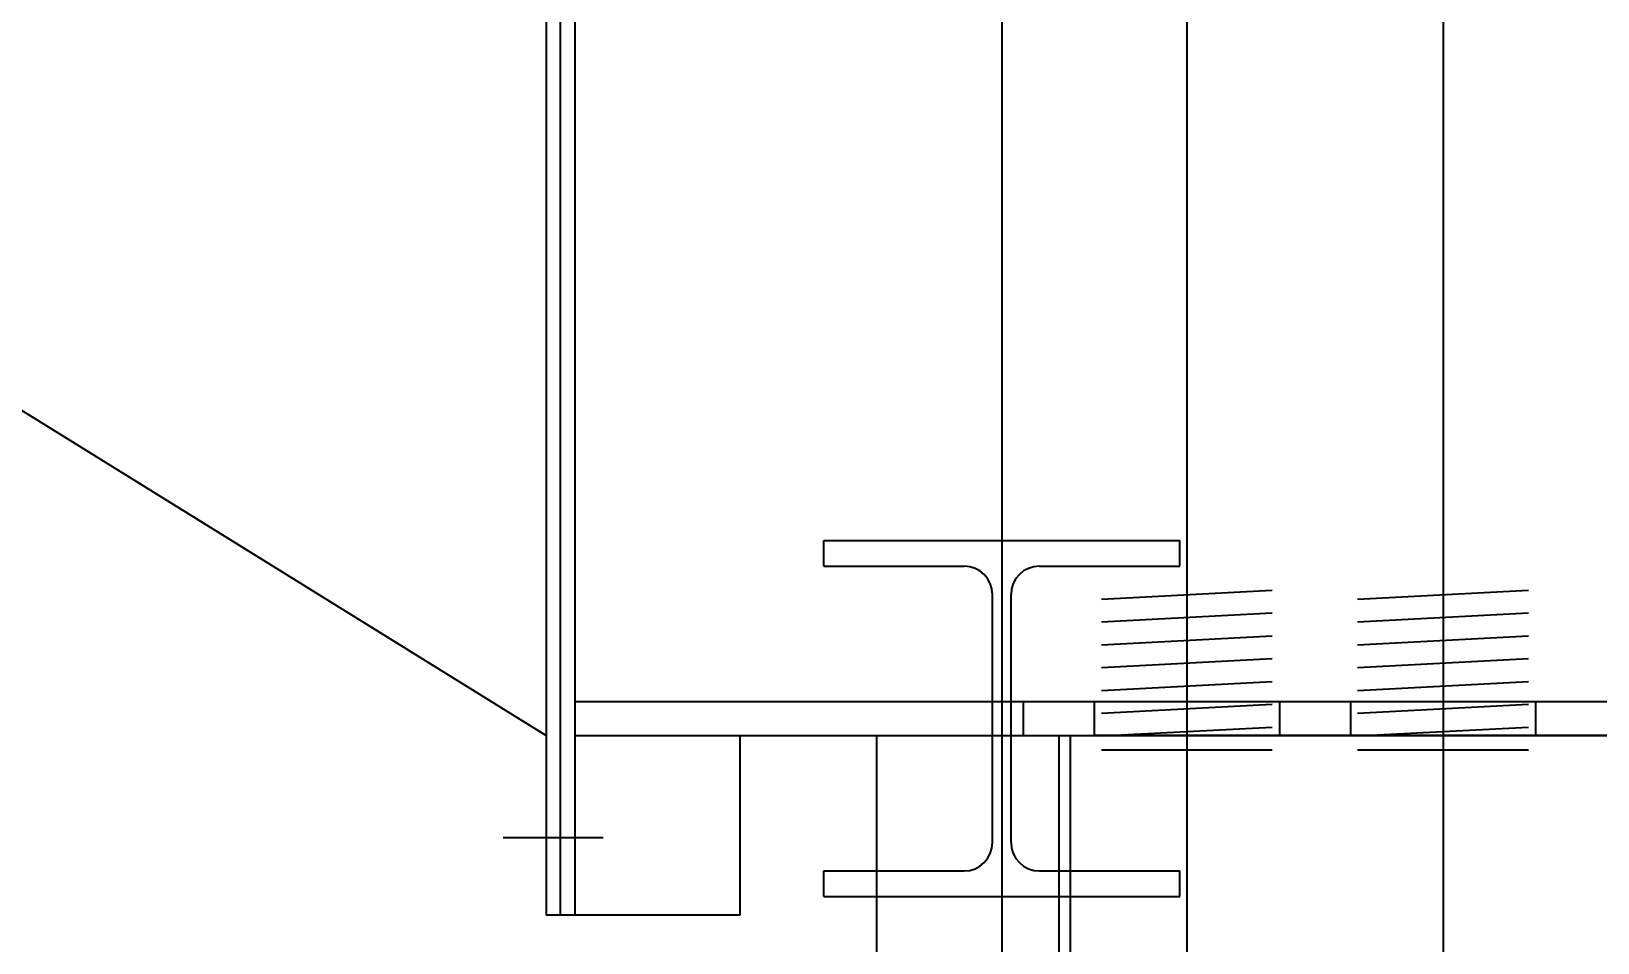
# Model space of a CAD drawing. Header units: millimetres. Extents: x 198973 to 311338, y 50799 to 196797.
# Drawn here: x 213435 to 213986, y 87225 to 87545 of the extents above; entities that cross this region are included whole.
import ezdxf

# ---------------------------------------------------------------- set-up
doc = ezdxf.new("R2010")
doc.units = ezdxf.units.MM
doc.header["$LTSCALE"] = 1000
doc.layers.add('PUB_HATCH', color=8, linetype='Continuous')
doc.layers.add('STAIR', color=2, linetype='Continuous')
doc.styles.add('DIM_FONT', font='SIMPLEX.shx', dxfattribs={"width": 0.8})
doc.dimstyles.new('DIMN', dxfattribs={"dimtxt": 300, "dimasz": 1, "dimexe": 250, "dimexo": 300, "dimgap": 150, "dimtad": 1, "dimdec": 0, "dimzin": 0, "dimdsep": 46, "dimtxsty": 'DIM_FONT', "dimblk": '_DIMX', "dimcen": 0.09, "dimclrt": 7, "dimadec": 0, "dimazin": 0, "dimtfac": 1, "dimtdec": 0, "dimtix": 1, "dimtmove": 2, "dimatfit": 3, "dimldrblk": '_DIMX', "dimfxl": 1, "dimtolj": 1, "dimtzin": 0, "dimarcsym": 0})

# ---------------------------------------------------------------- blocks, each defined once
blk = doc.blocks.new('*D170')
at = {"layer": 'DEFPOINTS', "color": 0, "transparency": 16777216}
for p in [(220053.9, 103465.69), (218616.23, 101503.41), (208116.23, 81103.41)]:
    blk.add_point(p, dxfattribs=at)
at = {"layer": 'STAIR', "color": 0, "lineweight": -2, "transparency": 16777216}
for p, q in [((220053.9, 103463.69), (220053.9, 104644.26)), ((218616.23, 103461.69), (220053.9, 103463.69)), ((218616.23, 101803.41), (218616.23, 103461.69))]:
    blk.add_line(p, q, dxfattribs=at)
at = {"layer": 'STAIR', "color": 7, "transparency": 16777216, "insert": (219753.9, 104129.97), "char_height": 300, "attachment_point": 5, "rotation": 90, "style": 'DIM_FONT'}
blk.add_mtext('\\A1;10500', dxfattribs=at)
blk = doc.blocks.new('_DIMX')
blk.add_line((-150, 0), (150, 0))
at = {"const_width": 50}
blk.add_lwpolyline([(-70, -70), (70, 70)], dxfattribs=at)
blk = doc.blocks.new('*D171')
at = {"layer": 'DEFPOINTS', "color": 0, "transparency": 16777216}
for p in [(221109.59, 103729.45), (218616.23, 101503.41), (208116.23, 81103.41)]:
    blk.add_point(p, dxfattribs=at)
at = {"layer": 'STAIR', "color": 0, "lineweight": -2, "transparency": 16777216}
for p, q in [((221105.59, 101503.41), (221107.59, 103729.45)), ((221107.59, 103729.45), (222333.87, 103729.45)), ((218916.23, 101503.41), (221105.59, 101503.41))]:
    blk.add_line(p, q, dxfattribs=at)
at = {"layer": 'STAIR', "color": 7, "transparency": 16777216, "insert": (221796.73, 104029.45), "char_height": 300, "attachment_point": 5, "style": 'DIM_FONT'}
blk.add_mtext('\\A1;20400', dxfattribs=at)

msp = doc.modelspace()

# ---------------------------------------------------------------- linework, layer by layer
at = {"layer": 'PUB_HATCH'}
for p, q in [((213776.23, 88484.89), (213776.23, 86909.47)), ((213841.23, 88464.78), (213841.23, 87192.41)), ((213776.23, 88253.93), (213776.23, 87137.73)), ((213776.23, 88253.93), (213776.23, 87183.37)), ((213931.23, 88214.41), (213931.23, 87192.41)), ((213616.23, 88172.41), (213616.23, 87234.41)), ((213621.23, 87234.41), (213621.23, 88172.41)), ((213621.23, 87234.41), (213621.23, 88172.41)), ((213626.23, 88172.41), (213626.23, 87234.41)), ((213227.23, 87538.41), (213616.23, 87297.41)), ((213713.73, 87356.91), (213713.73, 87365.91)), ((213713.73, 87365.91), (213838.73, 87365.91)), ((213838.73, 87356.91), (213838.73, 87365.91)), ((213713.73, 87356.91), (213762.98, 87356.91)), ((213789.48, 87356.91), (213838.73, 87356.91)), ((213772.98, 87259.91), (213772.98, 87346.91)), ((213779.48, 87259.91), (213779.48, 87346.91)), ((213626.23, 87309.41), (215406.23, 87309.41)), ((213626.23, 87297.41), (215406.23, 87297.41)), ((213684.23, 87297.41), (213684.23, 87234.41)), ((213732.23, 87297.41), (213732.23, 86933.41)), ((213796.23, 87297.41), (213796.23, 87097.41)), ((213800.23, 87297.41), (213800.23, 87101.41)), ((215223.73, 87297.41), (213808.73, 87297.41)), ((213713.73, 87249.91), (213762.98, 87249.91)), ((213713.73, 87240.91), (213713.73, 87249.91)), ((213789.48, 87249.91), (213838.73, 87249.91)), ((213838.73, 87240.91), (213838.73, 87249.91)), ((213713.73, 87240.91), (213838.73, 87240.91)), ((213684.23, 87234.41), (213616.23, 87234.41))]:
    msp.add_line(p, q, dxfattribs=at)
at = {"layer": 'PUB_HATCH', "ltscale": 0.5}
for p, q in [((213871.23, 87348.37), (213811.23, 87345.22)), ((213871.23, 87348.37), (213811.23, 87345.22)), ((213871.23, 87348.37), (213811.23, 87345.22)), ((213871.23, 87348.37), (213811.23, 87345.22)), ((213871.23, 87348.37), (213811.23, 87345.22)), ((213871.23, 87348.37), (213811.23, 87345.22)), ((213871.23, 87348.37), (213811.23, 87345.22)), ((213871.23, 87348.37), (213811.23, 87345.22)), ((213871.23, 87348.37), (213811.23, 87345.22)), ((213871.23, 87348.37), (213811.23, 87345.22)), ((213871.23, 87348.37), (213811.23, 87345.22)), ((213871.23, 87348.37), (213811.23, 87345.22)), ((213871.23, 87348.37), (213811.23, 87345.22)), ((213871.23, 87348.37), (213811.23, 87345.22)), ((213871.23, 87348.37), (213811.23, 87345.22)), ((213871.23, 87348.37), (213811.23, 87345.22)), ((213871.23, 87348.37), (213811.23, 87345.22)), ((213871.23, 87348.37), (213811.23, 87345.22)), ((213871.23, 87348.37), (213811.23, 87345.22)), ((213871.23, 87348.37), (213811.23, 87345.22)), ((213871.23, 87348.37), (213811.23, 87345.22)), ((213871.23, 87348.37), (213811.23, 87345.22)), ((213871.23, 87348.37), (213811.23, 87345.22)), ((213871.23, 87348.37), (213811.23, 87345.22)), ((213871.23, 87348.37), (213811.23, 87345.22)), ((213871.23, 87348.37), (213811.23, 87345.22)), ((213871.23, 87348.37), (213811.23, 87345.22)), ((213871.23, 87348.37), (213811.23, 87345.22)), ((213871.23, 87348.37), (213811.23, 87345.22)), ((213871.23, 87348.37), (213811.23, 87345.22)), ((213871.23, 87348.37), (213811.23, 87345.22)), ((213871.23, 87348.37), (213811.23, 87345.22)), ((213871.23, 87348.37), (213811.23, 87345.22)), ((213871.23, 87348.37), (213811.23, 87345.22)), ((213871.23, 87348.37), (213811.23, 87345.22)), ((213871.23, 87348.37), (213811.23, 87345.22)), ((213871.23, 87348.37), (213811.23, 87345.22)), ((213871.23, 87348.37), (213811.23, 87345.22)), ((213871.23, 87348.37), (213811.23, 87345.22)), ((213871.23, 87348.37), (213811.23, 87345.22)), ((213871.23, 87348.37), (213811.23, 87345.22)), ((213871.23, 87348.37), (213811.23, 87345.22)), ((213871.23, 87348.37), (213811.23, 87345.22)), ((213871.23, 87348.37), (213811.23, 87345.22)), ((213871.23, 87348.37), (213811.23, 87345.22)), ((213871.23, 87348.37), (213811.23, 87345.22)), ((213871.23, 87348.37), (213811.23, 87345.22)), ((213871.23, 87348.37), (213811.23, 87345.22)), ((213871.23, 87348.37), (213811.23, 87345.22)), ((213871.23, 87348.37), (213811.23, 87345.22)), ((213871.23, 87348.37), (213811.23, 87345.22)), ((213871.23, 87348.37), (213811.23, 87345.22)), ((213961.23, 87348.37), (213901.23, 87345.22)), ((213961.23, 87348.37), (213901.23, 87345.22)), ((213961.23, 87348.37), (213901.23, 87345.22)), ((213961.23, 87348.37), (213901.23, 87345.22)), ((213961.23, 87348.37), (213901.23, 87345.22)), ((213961.23, 87348.37), (213901.23, 87345.22)), ((213961.23, 87348.37), (213901.23, 87345.22)), ((213961.23, 87348.37), (213901.23, 87345.22)), ((213961.23, 87348.37), (213901.23, 87345.22)), ((213961.23, 87348.37), (213901.23, 87345.22)), ((213961.23, 87348.37), (213901.23, 87345.22)), ((213961.23, 87348.37), (213901.23, 87345.22)), ((213961.23, 87348.37), (213901.23, 87345.22)), ((213961.23, 87348.37), (213901.23, 87345.22)), ((213961.23, 87348.37), (213901.23, 87345.22)), ((213961.23, 87348.37), (213901.23, 87345.22)), ((213961.23, 87348.37), (213901.23, 87345.22)), ((213961.23, 87348.37), (213901.23, 87345.22)), ((213961.23, 87348.37), (213901.23, 87345.22)), ((213961.23, 87348.37), (213901.23, 87345.22)), ((213961.23, 87348.37), (213901.23, 87345.22)), ((213961.23, 87348.37), (213901.23, 87345.22)), ((213961.23, 87348.37), (213901.23, 87345.22)), ((213961.23, 87348.37), (213901.23, 87345.22)), ((213961.23, 87348.37), (213901.23, 87345.22)), ((213961.23, 87348.37), (213901.23, 87345.22)), ((213961.23, 87348.37), (213901.23, 87345.22)), ((213961.23, 87348.37), (213901.23, 87345.22)), ((213961.23, 87348.37), (213901.23, 87345.22)), ((213961.23, 87348.37), (213901.23, 87345.22)), ((213961.23, 87348.37), (213901.23, 87345.22)), ((213961.23, 87348.37), (213901.23, 87345.22)), ((213961.23, 87348.37), (213901.23, 87345.22)), ((213961.23, 87348.37), (213901.23, 87345.22)), ((213961.23, 87348.37), (213901.23, 87345.22)), ((213961.23, 87348.37), (213901.23, 87345.22)), ((213961.23, 87348.37), (213901.23, 87345.22)), ((213961.23, 87348.37), (213901.23, 87345.22)), ((213961.23, 87348.37), (213901.23, 87345.22)), ((213961.23, 87348.37), (213901.23, 87345.22)), ((213961.23, 87348.37), (213901.23, 87345.22)), ((213961.23, 87348.37), (213901.23, 87345.22)), ((213961.23, 87348.37), (213901.23, 87345.22)), ((213961.23, 87348.37), (213901.23, 87345.22)), ((213961.23, 87348.37), (213901.23, 87345.22)), ((213961.23, 87348.37), (213901.23, 87345.22)), ((213961.23, 87348.37), (213901.23, 87345.22)), ((213961.23, 87348.37), (213901.23, 87345.22)), ((213961.23, 87348.37), (213901.23, 87345.22)), ((213961.23, 87348.37), (213901.23, 87345.22)), ((213961.23, 87348.37), (213901.23, 87345.22)), ((213961.23, 87348.37), (213901.23, 87345.22)), ((213871.23, 87340.36), (213811.23, 87337.21)), ((213871.23, 87340.36), (213811.23, 87337.21)), ((213871.23, 87340.36), (213811.23, 87337.21)), ((213871.23, 87340.36), (213811.23, 87337.21)), ((213871.23, 87340.36), (213811.23, 87337.21)), ((213871.23, 87340.36), (213811.23, 87337.21)), ((213871.23, 87340.36), (213811.23, 87337.21)), ((213871.23, 87340.36), (213811.23, 87337.21)), ((213871.23, 87340.36), (213811.23, 87337.21)), ((213871.23, 87340.36), (213811.23, 87337.21)), ((213871.23, 87340.36), (213811.23, 87337.21)), ((213871.23, 87340.36), (213811.23, 87337.21)), ((213871.23, 87340.36), (213811.23, 87337.21)), ((213871.23, 87340.36), (213811.23, 87337.21)), ((213871.23, 87340.36), (213811.23, 87337.21)), ((213871.23, 87340.36), (213811.23, 87337.21)), ((213871.23, 87340.36), (213811.23, 87337.21)), ((213871.23, 87340.36), (213811.23, 87337.21)), ((213871.23, 87340.36), (213811.23, 87337.21)), ((213871.23, 87340.36), (213811.23, 87337.21)), ((213871.23, 87340.36), (213811.23, 87337.21)), ((213871.23, 87340.36), (213811.23, 87337.21)), ((213871.23, 87340.36), (213811.23, 87337.21)), ((213871.23, 87340.36), (213811.23, 87337.21)), ((213871.23, 87340.36), (213811.23, 87337.21)), ((213871.23, 87340.36), (213811.23, 87337.21)), ((213871.23, 87340.36), (213811.23, 87337.21)), ((213871.23, 87340.36), (213811.23, 87337.21)), ((213871.23, 87340.36), (213811.23, 87337.21)), ((213871.23, 87340.36), (213811.23, 87337.21)), ((213871.23, 87340.36), (213811.23, 87337.21)), ((213871.23, 87340.36), (213811.23, 87337.21)), ((213871.23, 87340.36), (213811.23, 87337.21)), ((213871.23, 87340.36), (213811.23, 87337.21)), ((213871.23, 87340.36), (213811.23, 87337.21)), ((213871.23, 87340.36), (213811.23, 87337.21)), ((213871.23, 87340.36), (213811.23, 87337.21)), ((213871.23, 87340.36), (213811.23, 87337.21)), ((213871.23, 87340.36), (213811.23, 87337.21)), ((213871.23, 87340.36), (213811.23, 87337.21)), ((213871.23, 87340.36), (213811.23, 87337.21)), ((213871.23, 87340.36), (213811.23, 87337.21)), ((213871.23, 87340.36), (213811.23, 87337.21)), ((213871.23, 87340.36), (213811.23, 87337.21)), ((213871.23, 87340.36), (213811.23, 87337.21)), ((213871.23, 87340.36), (213811.23, 87337.21)), ((213871.23, 87340.36), (213811.23, 87337.21)), ((213871.23, 87340.36), (213811.23, 87337.21)), ((213871.23, 87340.36), (213811.23, 87337.21)), ((213871.23, 87340.36), (213811.23, 87337.21)), ((213871.23, 87340.36), (213811.23, 87337.21)), ((213871.23, 87340.36), (213811.23, 87337.21)), ((213961.23, 87340.36), (213901.23, 87337.21)), ((213961.23, 87340.36), (213901.23, 87337.21)), ((213961.23, 87340.36), (213901.23, 87337.21)), ((213961.23, 87340.36), (213901.23, 87337.21)), ((213961.23, 87340.36), (213901.23, 87337.21)), ((213961.23, 87340.36), (213901.23, 87337.21)), ((213961.23, 87340.36), (213901.23, 87337.21)), ((213961.23, 87340.36), (213901.23, 87337.21)), ((213961.23, 87340.36), (213901.23, 87337.21)), ((213961.23, 87340.36), (213901.23, 87337.21)), ((213961.23, 87340.36), (213901.23, 87337.21)), ((213961.23, 87340.36), (213901.23, 87337.21)), ((213961.23, 87340.36), (213901.23, 87337.21)), ((213961.23, 87340.36), (213901.23, 87337.21)), ((213961.23, 87340.36), (213901.23, 87337.21)), ((213961.23, 87340.36), (213901.23, 87337.21)), ((213961.23, 87340.36), (213901.23, 87337.21)), ((213961.23, 87340.36), (213901.23, 87337.21)), ((213961.23, 87340.36), (213901.23, 87337.21)), ((213961.23, 87340.36), (213901.23, 87337.21)), ((213961.23, 87340.36), (213901.23, 87337.21)), ((213961.23, 87340.36), (213901.23, 87337.21)), ((213961.23, 87340.36), (213901.23, 87337.21)), ((213961.23, 87340.36), (213901.23, 87337.21)), ((213961.23, 87340.36), (213901.23, 87337.21)), ((213961.23, 87340.36), (213901.23, 87337.21)), ((213961.23, 87340.36), (213901.23, 87337.21)), ((213961.23, 87340.36), (213901.23, 87337.21)), ((213961.23, 87340.36), (213901.23, 87337.21)), ((213961.23, 87340.36), (213901.23, 87337.21)), ((213961.23, 87340.36), (213901.23, 87337.21)), ((213961.23, 87340.36), (213901.23, 87337.21)), ((213961.23, 87340.36), (213901.23, 87337.21)), ((213961.23, 87340.36), (213901.23, 87337.21)), ((213961.23, 87340.36), (213901.23, 87337.21)), ((213961.23, 87340.36), (213901.23, 87337.21)), ((213961.23, 87340.36), (213901.23, 87337.21)), ((213961.23, 87340.36), (213901.23, 87337.21)), ((213961.23, 87340.36), (213901.23, 87337.21)), ((213961.23, 87340.36), (213901.23, 87337.21)), ((213961.23, 87340.36), (213901.23, 87337.21)), ((213961.23, 87340.36), (213901.23, 87337.21)), ((213961.23, 87340.36), (213901.23, 87337.21)), ((213961.23, 87340.36), (213901.23, 87337.21)), ((213961.23, 87340.36), (213901.23, 87337.21)), ((213961.23, 87340.36), (213901.23, 87337.21)), ((213961.23, 87340.36), (213901.23, 87337.21)), ((213961.23, 87340.36), (213901.23, 87337.21)), ((213961.23, 87340.36), (213901.23, 87337.21)), ((213961.23, 87340.36), (213901.23, 87337.21)), ((213961.23, 87340.36), (213901.23, 87337.21)), ((213961.23, 87340.36), (213901.23, 87337.21)), ((213871.23, 87332.35), (213811.23, 87329.2)), ((213871.23, 87332.35), (213811.23, 87329.2)), ((213871.23, 87332.35), (213811.23, 87329.2)), ((213871.23, 87332.35), (213811.23, 87329.2)), ((213871.23, 87332.35), (213811.23, 87329.2)), ((213871.23, 87332.35), (213811.23, 87329.2)), ((213871.23, 87332.35), (213811.23, 87329.2)), ((213871.23, 87332.35), (213811.23, 87329.2)), ((213871.23, 87332.35), (213811.23, 87329.2)), ((213871.23, 87332.35), (213811.23, 87329.2)), ((213871.23, 87332.35), (213811.23, 87329.2)), ((213871.23, 87332.35), (213811.23, 87329.2)), ((213871.23, 87332.35), (213811.23, 87329.2)), ((213871.23, 87332.35), (213811.23, 87329.2)), ((213871.23, 87332.35), (213811.23, 87329.2)), ((213871.23, 87332.35), (213811.23, 87329.2)), ((213871.23, 87332.35), (213811.23, 87329.2)), ((213871.23, 87332.35), (213811.23, 87329.2)), ((213871.23, 87332.35), (213811.23, 87329.2)), ((213871.23, 87332.35), (213811.23, 87329.2)), ((213871.23, 87332.35), (213811.23, 87329.2)), ((213871.23, 87332.35), (213811.23, 87329.2)), ((213871.23, 87332.35), (213811.23, 87329.2)), ((213871.23, 87332.35), (213811.23, 87329.2)), ((213871.23, 87332.35), (213811.23, 87329.2)), ((213871.23, 87332.35), (213811.23, 87329.2)), ((213871.23, 87332.35), (213811.23, 87329.2)), ((213871.23, 87332.35), (213811.23, 87329.2)), ((213871.23, 87332.35), (213811.23, 87329.2)), ((213871.23, 87332.35), (213811.23, 87329.2)), ((213871.23, 87332.35), (213811.23, 87329.2)), ((213871.23, 87332.35), (213811.23, 87329.2)), ((213871.23, 87332.35), (213811.23, 87329.2)), ((213871.23, 87332.35), (213811.23, 87329.2)), ((213871.23, 87332.35), (213811.23, 87329.2)), ((213871.23, 87332.35), (213811.23, 87329.2)), ((213871.23, 87332.35), (213811.23, 87329.2)), ((213871.23, 87332.35), (213811.23, 87329.2)), ((213871.23, 87332.35), (213811.23, 87329.2)), ((213871.23, 87332.35), (213811.23, 87329.2)), ((213871.23, 87332.35), (213811.23, 87329.2)), ((213871.23, 87332.35), (213811.23, 87329.2)), ((213871.23, 87332.35), (213811.23, 87329.2)), ((213871.23, 87332.35), (213811.23, 87329.2)), ((213871.23, 87332.35), (213811.23, 87329.2)), ((213871.23, 87332.35), (213811.23, 87329.2)), ((213871.23, 87332.35), (213811.23, 87329.2)), ((213871.23, 87332.35), (213811.23, 87329.2)), ((213871.23, 87332.35), (213811.23, 87329.2)), ((213871.23, 87332.35), (213811.23, 87329.2)), ((213871.23, 87332.35), (213811.23, 87329.2)), ((213871.23, 87332.35), (213811.23, 87329.2)), ((213961.23, 87332.35), (213901.23, 87329.2)), ((213961.23, 87332.35), (213901.23, 87329.2)), ((213961.23, 87332.35), (213901.23, 87329.2)), ((213961.23, 87332.35), (213901.23, 87329.2)), ((213961.23, 87332.35), (213901.23, 87329.2)), ((213961.23, 87332.35), (213901.23, 87329.2)), ((213961.23, 87332.35), (213901.23, 87329.2)), ((213961.23, 87332.35), (213901.23, 87329.2)), ((213961.23, 87332.35), (213901.23, 87329.2)), ((213961.23, 87332.35), (213901.23, 87329.2)), ((213961.23, 87332.35), (213901.23, 87329.2)), ((213961.23, 87332.35), (213901.23, 87329.2)), ((213961.23, 87332.35), (213901.23, 87329.2)), ((213961.23, 87332.35), (213901.23, 87329.2)), ((213961.23, 87332.35), (213901.23, 87329.2)), ((213961.23, 87332.35), (213901.23, 87329.2)), ((213961.23, 87332.35), (213901.23, 87329.2)), ((213961.23, 87332.35), (213901.23, 87329.2)), ((213961.23, 87332.35), (213901.23, 87329.2)), ((213961.23, 87332.35), (213901.23, 87329.2)), ((213961.23, 87332.35), (213901.23, 87329.2)), ((213961.23, 87332.35), (213901.23, 87329.2)), ((213961.23, 87332.35), (213901.23, 87329.2)), ((213961.23, 87332.35), (213901.23, 87329.2)), ((213961.23, 87332.35), (213901.23, 87329.2)), ((213961.23, 87332.35), (213901.23, 87329.2)), ((213961.23, 87332.35), (213901.23, 87329.2)), ((213961.23, 87332.35), (213901.23, 87329.2)), ((213961.23, 87332.35), (213901.23, 87329.2)), ((213961.23, 87332.35), (213901.23, 87329.2)), ((213961.23, 87332.35), (213901.23, 87329.2)), ((213961.23, 87332.35), (213901.23, 87329.2)), ((213961.23, 87332.35), (213901.23, 87329.2)), ((213961.23, 87332.35), (213901.23, 87329.2)), ((213961.23, 87332.35), (213901.23, 87329.2)), ((213961.23, 87332.35), (213901.23, 87329.2)), ((213961.23, 87332.35), (213901.23, 87329.2)), ((213961.23, 87332.35), (213901.23, 87329.2)), ((213961.23, 87332.35), (213901.23, 87329.2)), ((213961.23, 87332.35), (213901.23, 87329.2)), ((213961.23, 87332.35), (213901.23, 87329.2)), ((213961.23, 87332.35), (213901.23, 87329.2)), ((213961.23, 87332.35), (213901.23, 87329.2)), ((213961.23, 87332.35), (213901.23, 87329.2)), ((213961.23, 87332.35), (213901.23, 87329.2)), ((213961.23, 87332.35), (213901.23, 87329.2)), ((213961.23, 87332.35), (213901.23, 87329.2)), ((213961.23, 87332.35), (213901.23, 87329.2)), ((213961.23, 87332.35), (213901.23, 87329.2)), ((213961.23, 87332.35), (213901.23, 87329.2)), ((213961.23, 87332.35), (213901.23, 87329.2)), ((213961.23, 87332.35), (213901.23, 87329.2)), ((213871.23, 87324.34), (213811.23, 87321.19)), ((213871.23, 87324.34), (213811.23, 87321.19)), ((213871.23, 87324.34), (213811.23, 87321.19)), ((213871.23, 87324.34), (213811.23, 87321.19)), ((213871.23, 87324.34), (213811.23, 87321.19)), ((213871.23, 87324.34), (213811.23, 87321.19)), ((213871.23, 87324.34), (213811.23, 87321.19)), ((213871.23, 87324.34), (213811.23, 87321.19)), ((213871.23, 87324.34), (213811.23, 87321.19)), ((213871.23, 87324.34), (213811.23, 87321.19)), ((213871.23, 87324.34), (213811.23, 87321.19)), ((213871.23, 87324.34), (213811.23, 87321.19)), ((213871.23, 87324.34), (213811.23, 87321.19)), ((213871.23, 87324.34), (213811.23, 87321.19)), ((213871.23, 87324.34), (213811.23, 87321.19)), ((213871.23, 87324.34), (213811.23, 87321.19)), ((213871.23, 87324.34), (213811.23, 87321.19)), ((213871.23, 87324.34), (213811.23, 87321.19)), ((213871.23, 87324.34), (213811.23, 87321.19)), ((213871.23, 87324.34), (213811.23, 87321.19)), ((213871.23, 87324.34), (213811.23, 87321.19)), ((213871.23, 87324.34), (213811.23, 87321.19)), ((213871.23, 87324.34), (213811.23, 87321.19)), ((213871.23, 87324.34), (213811.23, 87321.19)), ((213871.23, 87324.34), (213811.23, 87321.19)), ((213871.23, 87324.34), (213811.23, 87321.19)), ((213871.23, 87324.34), (213811.23, 87321.19)), ((213871.23, 87324.34), (213811.23, 87321.19)), ((213871.23, 87324.34), (213811.23, 87321.19)), ((213871.23, 87324.34), (213811.23, 87321.19)), ((213871.23, 87324.34), (213811.23, 87321.19)), ((213871.23, 87324.34), (213811.23, 87321.19)), ((213871.23, 87324.34), (213811.23, 87321.19)), ((213871.23, 87324.34), (213811.23, 87321.19)), ((213871.23, 87324.34), (213811.23, 87321.19)), ((213871.23, 87324.34), (213811.23, 87321.19)), ((213871.23, 87324.34), (213811.23, 87321.19)), ((213871.23, 87324.34), (213811.23, 87321.19)), ((213871.23, 87324.34), (213811.23, 87321.19)), ((213871.23, 87324.34), (213811.23, 87321.19)), ((213871.23, 87324.34), (213811.23, 87321.19)), ((213871.23, 87324.34), (213811.23, 87321.19)), ((213871.23, 87324.34), (213811.23, 87321.19)), ((213871.23, 87324.34), (213811.23, 87321.19)), ((213871.23, 87324.34), (213811.23, 87321.19)), ((213871.23, 87324.34), (213811.23, 87321.19)), ((213871.23, 87324.34), (213811.23, 87321.19)), ((213871.23, 87324.34), (213811.23, 87321.19)), ((213871.23, 87324.34), (213811.23, 87321.19)), ((213871.23, 87324.34), (213811.23, 87321.19)), ((213871.23, 87324.34), (213811.23, 87321.19)), ((213871.23, 87324.34), (213811.23, 87321.19)), ((213961.23, 87324.34), (213901.23, 87321.19)), ((213961.23, 87324.34), (213901.23, 87321.19)), ((213961.23, 87324.34), (213901.23, 87321.19)), ((213961.23, 87324.34), (213901.23, 87321.19)), ((213961.23, 87324.34), (213901.23, 87321.19)), ((213961.23, 87324.34), (213901.23, 87321.19)), ((213961.23, 87324.34), (213901.23, 87321.19)), ((213961.23, 87324.34), (213901.23, 87321.19)), ((213961.23, 87324.34), (213901.23, 87321.19)), ((213961.23, 87324.34), (213901.23, 87321.19)), ((213961.23, 87324.34), (213901.23, 87321.19)), ((213961.23, 87324.34), (213901.23, 87321.19)), ((213961.23, 87324.34), (213901.23, 87321.19)), ((213961.23, 87324.34), (213901.23, 87321.19)), ((213961.23, 87324.34), (213901.23, 87321.19)), ((213961.23, 87324.34), (213901.23, 87321.19)), ((213961.23, 87324.34), (213901.23, 87321.19)), ((213961.23, 87324.34), (213901.23, 87321.19)), ((213961.23, 87324.34), (213901.23, 87321.19)), ((213961.23, 87324.34), (213901.23, 87321.19)), ((213961.23, 87324.34), (213901.23, 87321.19)), ((213961.23, 87324.34), (213901.23, 87321.19)), ((213961.23, 87324.34), (213901.23, 87321.19)), ((213961.23, 87324.34), (213901.23, 87321.19)), ((213961.23, 87324.34), (213901.23, 87321.19)), ((213961.23, 87324.34), (213901.23, 87321.19)), ((213961.23, 87324.34), (213901.23, 87321.19)), ((213961.23, 87324.34), (213901.23, 87321.19)), ((213961.23, 87324.34), (213901.23, 87321.19)), ((213961.23, 87324.34), (213901.23, 87321.19)), ((213961.23, 87324.34), (213901.23, 87321.19)), ((213961.23, 87324.34), (213901.23, 87321.19)), ((213961.23, 87324.34), (213901.23, 87321.19)), ((213961.23, 87324.34), (213901.23, 87321.19)), ((213961.23, 87324.34), (213901.23, 87321.19)), ((213961.23, 87324.34), (213901.23, 87321.19)), ((213961.23, 87324.34), (213901.23, 87321.19)), ((213961.23, 87324.34), (213901.23, 87321.19)), ((213961.23, 87324.34), (213901.23, 87321.19)), ((213961.23, 87324.34), (213901.23, 87321.19)), ((213961.23, 87324.34), (213901.23, 87321.19)), ((213961.23, 87324.34), (213901.23, 87321.19)), ((213961.23, 87324.34), (213901.23, 87321.19)), ((213961.23, 87324.34), (213901.23, 87321.19)), ((213961.23, 87324.34), (213901.23, 87321.19)), ((213961.23, 87324.34), (213901.23, 87321.19)), ((213961.23, 87324.34), (213901.23, 87321.19)), ((213961.23, 87324.34), (213901.23, 87321.19)), ((213961.23, 87324.34), (213901.23, 87321.19)), ((213961.23, 87324.34), (213901.23, 87321.19)), ((213961.23, 87324.34), (213901.23, 87321.19)), ((213961.23, 87324.34), (213901.23, 87321.19)), ((213871.23, 87316.33), (213811.23, 87313.18)), ((213871.23, 87316.33), (213811.23, 87313.18)), ((213871.23, 87316.33), (213811.23, 87313.18)), ((213871.23, 87316.33), (213811.23, 87313.18)), ((213871.23, 87316.33), (213811.23, 87313.18)), ((213871.23, 87316.33), (213811.23, 87313.18)), ((213871.23, 87316.33), (213811.23, 87313.18)), ((213871.23, 87316.33), (213811.23, 87313.18)), ((213871.23, 87316.33), (213811.23, 87313.18)), ((213871.23, 87316.33), (213811.23, 87313.18)), ((213871.23, 87316.33), (213811.23, 87313.18)), ((213871.23, 87316.33), (213811.23, 87313.18)), ((213871.23, 87316.33), (213811.23, 87313.18)), ((213871.23, 87316.33), (213811.23, 87313.18)), ((213871.23, 87316.33), (213811.23, 87313.18)), ((213871.23, 87316.33), (213811.23, 87313.18)), ((213871.23, 87316.33), (213811.23, 87313.18)), ((213871.23, 87316.33), (213811.23, 87313.18)), ((213871.23, 87316.33), (213811.23, 87313.18)), ((213871.23, 87316.33), (213811.23, 87313.18)), ((213871.23, 87316.33), (213811.23, 87313.18)), ((213871.23, 87316.33), (213811.23, 87313.18)), ((213871.23, 87316.33), (213811.23, 87313.18)), ((213871.23, 87316.33), (213811.23, 87313.18)), ((213871.23, 87316.33), (213811.23, 87313.18)), ((213871.23, 87316.33), (213811.23, 87313.18)), ((213871.23, 87316.33), (213811.23, 87313.18)), ((213871.23, 87316.33), (213811.23, 87313.18)), ((213871.23, 87316.33), (213811.23, 87313.18)), ((213871.23, 87316.33), (213811.23, 87313.18)), ((213871.23, 87316.33), (213811.23, 87313.18)), ((213871.23, 87316.33), (213811.23, 87313.18)), ((213871.23, 87316.33), (213811.23, 87313.18)), ((213871.23, 87316.33), (213811.23, 87313.18)), ((213871.23, 87316.33), (213811.23, 87313.18)), ((213871.23, 87316.33), (213811.23, 87313.18)), ((213871.23, 87316.33), (213811.23, 87313.18)), ((213871.23, 87316.33), (213811.23, 87313.18)), ((213871.23, 87316.33), (213811.23, 87313.18)), ((213871.23, 87316.33), (213811.23, 87313.18)), ((213871.23, 87316.33), (213811.23, 87313.18)), ((213871.23, 87316.33), (213811.23, 87313.18)), ((213871.23, 87316.33), (213811.23, 87313.18)), ((213871.23, 87316.33), (213811.23, 87313.18)), ((213871.23, 87316.33), (213811.23, 87313.18)), ((213871.23, 87316.33), (213811.23, 87313.18)), ((213871.23, 87316.33), (213811.23, 87313.18)), ((213871.23, 87316.33), (213811.23, 87313.18)), ((213871.23, 87316.33), (213811.23, 87313.18)), ((213871.23, 87316.33), (213811.23, 87313.18)), ((213871.23, 87316.33), (213811.23, 87313.18)), ((213871.23, 87316.33), (213811.23, 87313.18)), ((213961.23, 87316.33), (213901.23, 87313.18)), ((213961.23, 87316.33), (213901.23, 87313.18)), ((213961.23, 87316.33), (213901.23, 87313.18)), ((213961.23, 87316.33), (213901.23, 87313.18)), ((213961.23, 87316.33), (213901.23, 87313.18)), ((213961.23, 87316.33), (213901.23, 87313.18)), ((213961.23, 87316.33), (213901.23, 87313.18)), ((213961.23, 87316.33), (213901.23, 87313.18)), ((213961.23, 87316.33), (213901.23, 87313.18)), ((213961.23, 87316.33), (213901.23, 87313.18)), ((213961.23, 87316.33), (213901.23, 87313.18)), ((213961.23, 87316.33), (213901.23, 87313.18)), ((213961.23, 87316.33), (213901.23, 87313.18)), ((213961.23, 87316.33), (213901.23, 87313.18)), ((213961.23, 87316.33), (213901.23, 87313.18)), ((213961.23, 87316.33), (213901.23, 87313.18)), ((213961.23, 87316.33), (213901.23, 87313.18)), ((213961.23, 87316.33), (213901.23, 87313.18)), ((213961.23, 87316.33), (213901.23, 87313.18)), ((213961.23, 87316.33), (213901.23, 87313.18)), ((213961.23, 87316.33), (213901.23, 87313.18)), ((213961.23, 87316.33), (213901.23, 87313.18)), ((213961.23, 87316.33), (213901.23, 87313.18)), ((213961.23, 87316.33), (213901.23, 87313.18)), ((213961.23, 87316.33), (213901.23, 87313.18)), ((213961.23, 87316.33), (213901.23, 87313.18)), ((213961.23, 87316.33), (213901.23, 87313.18)), ((213961.23, 87316.33), (213901.23, 87313.18)), ((213961.23, 87316.33), (213901.23, 87313.18)), ((213961.23, 87316.33), (213901.23, 87313.18)), ((213961.23, 87316.33), (213901.23, 87313.18)), ((213961.23, 87316.33), (213901.23, 87313.18)), ((213961.23, 87316.33), (213901.23, 87313.18)), ((213961.23, 87316.33), (213901.23, 87313.18)), ((213961.23, 87316.33), (213901.23, 87313.18)), ((213961.23, 87316.33), (213901.23, 87313.18)), ((213961.23, 87316.33), (213901.23, 87313.18)), ((213961.23, 87316.33), (213901.23, 87313.18)), ((213961.23, 87316.33), (213901.23, 87313.18)), ((213961.23, 87316.33), (213901.23, 87313.18)), ((213961.23, 87316.33), (213901.23, 87313.18)), ((213961.23, 87316.33), (213901.23, 87313.18)), ((213961.23, 87316.33), (213901.23, 87313.18)), ((213961.23, 87316.33), (213901.23, 87313.18)), ((213961.23, 87316.33), (213901.23, 87313.18)), ((213961.23, 87316.33), (213901.23, 87313.18)), ((213961.23, 87316.33), (213901.23, 87313.18)), ((213961.23, 87316.33), (213901.23, 87313.18)), ((213961.23, 87316.33), (213901.23, 87313.18)), ((213961.23, 87316.33), (213901.23, 87313.18)), ((213961.23, 87316.33), (213901.23, 87313.18)), ((213961.23, 87316.33), (213901.23, 87313.18)), ((213783.73, 87309.41), (213783.73, 87297.41)), ((213808.73, 87309.41), (213808.73, 87297.41)), ((213808.73, 87309.41), (213808.73, 87297.41)), ((213871.23, 87308.31), (213811.23, 87305.17)), ((213871.23, 87308.31), (213811.23, 87305.17)), ((213871.23, 87308.31), (213811.23, 87305.17)), ((213871.23, 87308.31), (213811.23, 87305.17)), ((213871.23, 87308.31), (213811.23, 87305.17)), ((213871.23, 87308.31), (213811.23, 87305.17)), ((213871.23, 87308.31), (213811.23, 87305.17)), ((213871.23, 87308.31), (213811.23, 87305.17)), ((213871.23, 87308.31), (213811.23, 87305.17)), ((213871.23, 87308.31), (213811.23, 87305.17)), ((213871.23, 87308.31), (213811.23, 87305.17)), ((213871.23, 87308.31), (213811.23, 87305.17)), ((213871.23, 87308.31), (213811.23, 87305.17)), ((213871.23, 87308.31), (213811.23, 87305.17)), ((213871.23, 87308.31), (213811.23, 87305.17)), ((213871.23, 87308.31), (213811.23, 87305.17)), ((213871.23, 87308.31), (213811.23, 87305.17)), ((213871.23, 87308.31), (213811.23, 87305.17)), ((213871.23, 87308.31), (213811.23, 87305.17)), ((213871.23, 87308.31), (213811.23, 87305.17)), ((213871.23, 87308.31), (213811.23, 87305.17)), ((213871.23, 87308.31), (213811.23, 87305.17)), ((213871.23, 87308.31), (213811.23, 87305.17)), ((213871.23, 87308.31), (213811.23, 87305.17)), ((213871.23, 87308.31), (213811.23, 87305.17)), ((213871.23, 87308.31), (213811.23, 87305.17)), ((213871.23, 87308.31), (213811.23, 87305.17)), ((213871.23, 87308.31), (213811.23, 87305.17)), ((213871.23, 87308.31), (213811.23, 87305.17)), ((213871.23, 87308.31), (213811.23, 87305.17)), ((213871.23, 87308.31), (213811.23, 87305.17)), ((213871.23, 87308.31), (213811.23, 87305.17)), ((213871.23, 87308.31), (213811.23, 87305.17)), ((213871.23, 87308.31), (213811.23, 87305.17)), ((213871.23, 87308.31), (213811.23, 87305.17)), ((213871.23, 87308.31), (213811.23, 87305.17)), ((213871.23, 87308.31), (213811.23, 87305.17)), ((213871.23, 87308.31), (213811.23, 87305.17)), ((213871.23, 87308.31), (213811.23, 87305.17)), ((213871.23, 87308.31), (213811.23, 87305.17)), ((213871.23, 87308.31), (213811.23, 87305.17)), ((213871.23, 87308.31), (213811.23, 87305.17)), ((213871.23, 87308.31), (213811.23, 87305.17)), ((213871.23, 87308.31), (213811.23, 87305.17)), ((213871.23, 87308.31), (213811.23, 87305.17)), ((213871.23, 87308.31), (213811.23, 87305.17)), ((213871.23, 87308.31), (213811.23, 87305.17)), ((213871.23, 87308.31), (213811.23, 87305.17)), ((213871.23, 87308.31), (213811.23, 87305.17)), ((213871.23, 87308.31), (213811.23, 87305.17)), ((213871.23, 87308.31), (213811.23, 87305.17)), ((213871.23, 87308.31), (213811.23, 87305.17)), ((213873.73, 87309.41), (213873.73, 87297.41)), ((213873.73, 87309.41), (213873.73, 87297.41)), ((213898.73, 87309.41), (213898.73, 87297.41)), ((213898.73, 87309.41), (213898.73, 87297.41)), ((213961.23, 87308.31), (213901.23, 87305.17)), ((213961.23, 87308.31), (213901.23, 87305.17)), ((213961.23, 87308.31), (213901.23, 87305.17)), ((213961.23, 87308.31), (213901.23, 87305.17)), ((213961.23, 87308.31), (213901.23, 87305.17)), ((213961.23, 87308.31), (213901.23, 87305.17)), ((213961.23, 87308.31), (213901.23, 87305.17)), ((213961.23, 87308.31), (213901.23, 87305.17)), ((213961.23, 87308.31), (213901.23, 87305.17)), ((213961.23, 87308.31), (213901.23, 87305.17)), ((213961.23, 87308.31), (213901.23, 87305.17)), ((213961.23, 87308.31), (213901.23, 87305.17)), ((213961.23, 87308.31), (213901.23, 87305.17)), ((213961.23, 87308.31), (213901.23, 87305.17)), ((213961.23, 87308.31), (213901.23, 87305.17)), ((213961.23, 87308.31), (213901.23, 87305.17)), ((213961.23, 87308.31), (213901.23, 87305.17)), ((213961.23, 87308.31), (213901.23, 87305.17)), ((213961.23, 87308.31), (213901.23, 87305.17)), ((213961.23, 87308.31), (213901.23, 87305.17)), ((213961.23, 87308.31), (213901.23, 87305.17)), ((213961.23, 87308.31), (213901.23, 87305.17)), ((213961.23, 87308.31), (213901.23, 87305.17)), ((213961.23, 87308.31), (213901.23, 87305.17)), ((213961.23, 87308.31), (213901.23, 87305.17)), ((213961.23, 87308.31), (213901.23, 87305.17)), ((213961.23, 87308.31), (213901.23, 87305.17)), ((213961.23, 87308.31), (213901.23, 87305.17)), ((213961.23, 87308.31), (213901.23, 87305.17)), ((213961.23, 87308.31), (213901.23, 87305.17)), ((213961.23, 87308.31), (213901.23, 87305.17)), ((213961.23, 87308.31), (213901.23, 87305.17)), ((213961.23, 87308.31), (213901.23, 87305.17)), ((213961.23, 87308.31), (213901.23, 87305.17)), ((213961.23, 87308.31), (213901.23, 87305.17)), ((213961.23, 87308.31), (213901.23, 87305.17)), ((213961.23, 87308.31), (213901.23, 87305.17)), ((213961.23, 87308.31), (213901.23, 87305.17)), ((213961.23, 87308.31), (213901.23, 87305.17)), ((213961.23, 87308.31), (213901.23, 87305.17)), ((213961.23, 87308.31), (213901.23, 87305.17)), ((213961.23, 87308.31), (213901.23, 87305.17)), ((213961.23, 87308.31), (213901.23, 87305.17)), ((213961.23, 87308.31), (213901.23, 87305.17)), ((213961.23, 87308.31), (213901.23, 87305.17)), ((213961.23, 87308.31), (213901.23, 87305.17)), ((213961.23, 87308.31), (213901.23, 87305.17)), ((213961.23, 87308.31), (213901.23, 87305.17)), ((213961.23, 87308.31), (213901.23, 87305.17)), ((213961.23, 87308.31), (213901.23, 87305.17)), ((213961.23, 87308.31), (213901.23, 87305.17)), ((213961.23, 87308.31), (213901.23, 87305.17)), ((213963.73, 87309.41), (213963.73, 87297.41)), ((213963.73, 87309.41), (213963.73, 87297.41)), ((213871.23, 87300.3), (213811.23, 87297.16)), ((213871.23, 87300.3), (213811.23, 87297.16)), ((213871.23, 87300.3), (213811.23, 87297.16)), ((213871.23, 87300.3), (213811.23, 87297.16)), ((213871.23, 87300.3), (213811.23, 87297.16)), ((213871.23, 87300.3), (213811.23, 87297.16)), ((213871.23, 87300.3), (213811.23, 87297.16)), ((213871.23, 87300.3), (213811.23, 87297.16)), ((213871.23, 87300.3), (213811.23, 87297.16)), ((213871.23, 87300.3), (213811.23, 87297.16)), ((213871.23, 87300.3), (213811.23, 87297.16)), ((213871.23, 87300.3), (213811.23, 87297.16)), ((213871.23, 87300.3), (213811.23, 87297.16)), ((213871.23, 87300.3), (213811.23, 87297.16)), ((213871.23, 87300.3), (213811.23, 87297.16)), ((213871.23, 87300.3), (213811.23, 87297.16)), ((213871.23, 87300.3), (213811.23, 87297.16)), ((213871.23, 87300.3), (213811.23, 87297.16)), ((213871.23, 87300.3), (213811.23, 87297.16)), ((213871.23, 87300.3), (213811.23, 87297.16)), ((213871.23, 87300.3), (213811.23, 87297.16)), ((213871.23, 87300.3), (213811.23, 87297.16)), ((213871.23, 87300.3), (213811.23, 87297.16)), ((213871.23, 87300.3), (213811.23, 87297.16)), ((213871.23, 87300.3), (213811.23, 87297.16)), ((213871.23, 87300.3), (213811.23, 87297.16)), ((213871.23, 87300.3), (213811.23, 87297.16)), ((213871.23, 87300.3), (213811.23, 87297.16)), ((213871.23, 87300.3), (213811.23, 87297.16)), ((213871.23, 87300.3), (213811.23, 87297.16)), ((213871.23, 87300.3), (213811.23, 87297.16)), ((213871.23, 87300.3), (213811.23, 87297.16)), ((213871.23, 87300.3), (213811.23, 87297.16)), ((213871.23, 87300.3), (213811.23, 87297.16)), ((213871.23, 87300.3), (213811.23, 87297.16)), ((213871.23, 87300.3), (213811.23, 87297.16)), ((213871.23, 87300.3), (213811.23, 87297.16)), ((213871.23, 87300.3), (213811.23, 87297.16)), ((213871.23, 87300.3), (213811.23, 87297.16)), ((213871.23, 87300.3), (213811.23, 87297.16)), ((213871.23, 87300.3), (213811.23, 87297.16)), ((213871.23, 87300.3), (213811.23, 87297.16)), ((213871.23, 87300.3), (213811.23, 87297.16)), ((213871.23, 87300.3), (213811.23, 87297.16)), ((213871.23, 87300.3), (213811.23, 87297.16)), ((213871.23, 87300.3), (213811.23, 87297.16)), ((213871.23, 87300.3), (213811.23, 87297.16)), ((213871.23, 87300.3), (213811.23, 87297.16)), ((213871.23, 87300.3), (213811.23, 87297.16)), ((213871.23, 87300.3), (213811.23, 87297.16)), ((213871.23, 87300.3), (213811.23, 87297.16)), ((213871.23, 87300.3), (213811.23, 87297.16)), ((213961.23, 87300.3), (213901.23, 87297.16)), ((213961.23, 87300.3), (213901.23, 87297.16)), ((213961.23, 87300.3), (213901.23, 87297.16)), ((213961.23, 87300.3), (213901.23, 87297.16)), ((213961.23, 87300.3), (213901.23, 87297.16)), ((213961.23, 87300.3), (213901.23, 87297.16)), ((213961.23, 87300.3), (213901.23, 87297.16)), ((213961.23, 87300.3), (213901.23, 87297.16)), ((213961.23, 87300.3), (213901.23, 87297.16)), ((213961.23, 87300.3), (213901.23, 87297.16)), ((213961.23, 87300.3), (213901.23, 87297.16)), ((213961.23, 87300.3), (213901.23, 87297.16)), ((213961.23, 87300.3), (213901.23, 87297.16)), ((213961.23, 87300.3), (213901.23, 87297.16)), ((213961.23, 87300.3), (213901.23, 87297.16)), ((213961.23, 87300.3), (213901.23, 87297.16)), ((213961.23, 87300.3), (213901.23, 87297.16)), ((213961.23, 87300.3), (213901.23, 87297.16)), ((213961.23, 87300.3), (213901.23, 87297.16)), ((213961.23, 87300.3), (213901.23, 87297.16)), ((213961.23, 87300.3), (213901.23, 87297.16)), ((213961.23, 87300.3), (213901.23, 87297.16)), ((213961.23, 87300.3), (213901.23, 87297.16)), ((213961.23, 87300.3), (213901.23, 87297.16)), ((213961.23, 87300.3), (213901.23, 87297.16)), ((213961.23, 87300.3), (213901.23, 87297.16)), ((213961.23, 87300.3), (213901.23, 87297.16)), ((213961.23, 87300.3), (213901.23, 87297.16)), ((213961.23, 87300.3), (213901.23, 87297.16)), ((213961.23, 87300.3), (213901.23, 87297.16)), ((213961.23, 87300.3), (213901.23, 87297.16)), ((213961.23, 87300.3), (213901.23, 87297.16)), ((213961.23, 87300.3), (213901.23, 87297.16)), ((213961.23, 87300.3), (213901.23, 87297.16)), ((213961.23, 87300.3), (213901.23, 87297.16)), ((213961.23, 87300.3), (213901.23, 87297.16)), ((213961.23, 87300.3), (213901.23, 87297.16)), ((213961.23, 87300.3), (213901.23, 87297.16)), ((213961.23, 87300.3), (213901.23, 87297.16)), ((213961.23, 87300.3), (213901.23, 87297.16)), ((213961.23, 87300.3), (213901.23, 87297.16)), ((213961.23, 87300.3), (213901.23, 87297.16)), ((213961.23, 87300.3), (213901.23, 87297.16)), ((213961.23, 87300.3), (213901.23, 87297.16)), ((213961.23, 87300.3), (213901.23, 87297.16)), ((213961.23, 87300.3), (213901.23, 87297.16)), ((213961.23, 87300.3), (213901.23, 87297.16)), ((213961.23, 87300.3), (213901.23, 87297.16)), ((213961.23, 87300.3), (213901.23, 87297.16)), ((213961.23, 87300.3), (213901.23, 87297.16)), ((213961.23, 87300.3), (213901.23, 87297.16)), ((213961.23, 87300.3), (213901.23, 87297.16)), ((213811.23, 87292.41), (213871.23, 87292.41)), ((213811.23, 87292.41), (213871.23, 87292.41)), ((213811.23, 87292.41), (213871.23, 87292.41)), ((213811.23, 87292.41), (213871.23, 87292.41)), ((213811.23, 87292.41), (213871.23, 87292.41)), ((213811.23, 87292.41), (213871.23, 87292.41)), ((213811.23, 87292.41), (213871.23, 87292.41)), ((213811.23, 87292.41), (213871.23, 87292.41)), ((213811.23, 87292.41), (213871.23, 87292.41)), ((213811.23, 87292.41), (213871.23, 87292.41)), ((213811.23, 87292.41), (213871.23, 87292.41)), ((213811.23, 87292.41), (213871.23, 87292.41)), ((213811.23, 87292.41), (213871.23, 87292.41)), ((213811.23, 87292.41), (213871.23, 87292.41)), ((213811.23, 87292.41), (213871.23, 87292.41)), ((213811.23, 87292.41), (213871.23, 87292.41)), ((213811.23, 87292.41), (213871.23, 87292.41)), ((213811.23, 87292.41), (213871.23, 87292.41)), ((213811.23, 87292.41), (213871.23, 87292.41)), ((213811.23, 87292.41), (213871.23, 87292.41)), ((213811.23, 87292.41), (213871.23, 87292.41)), ((213811.23, 87292.41), (213871.23, 87292.41)), ((213811.23, 87292.41), (213871.23, 87292.41)), ((213811.23, 87292.41), (213871.23, 87292.41)), ((213811.23, 87292.41), (213871.23, 87292.41)), ((213811.23, 87292.41), (213871.23, 87292.41)), ((213811.23, 87292.41), (213871.23, 87292.41)), ((213811.23, 87292.41), (213871.23, 87292.41)), ((213811.23, 87292.41), (213871.23, 87292.41)), ((213811.23, 87292.41), (213871.23, 87292.41)), ((213811.23, 87292.41), (213871.23, 87292.41)), ((213811.23, 87292.41), (213871.23, 87292.41)), ((213811.23, 87292.41), (213871.23, 87292.41)), ((213811.23, 87292.41), (213871.23, 87292.41)), ((213811.23, 87292.41), (213871.23, 87292.41)), ((213811.23, 87292.41), (213871.23, 87292.41)), ((213811.23, 87292.41), (213871.23, 87292.41)), ((213811.23, 87292.41), (213871.23, 87292.41)), ((213811.23, 87292.41), (213871.23, 87292.41)), ((213811.23, 87292.41), (213871.23, 87292.41)), ((213811.23, 87292.41), (213871.23, 87292.41)), ((213811.23, 87292.41), (213871.23, 87292.41)), ((213811.23, 87292.41), (213871.23, 87292.41)), ((213811.23, 87292.41), (213871.23, 87292.41)), ((213811.23, 87292.41), (213871.23, 87292.41)), ((213811.23, 87292.41), (213871.23, 87292.41)), ((213811.23, 87292.41), (213871.23, 87292.41)), ((213811.23, 87292.41), (213871.23, 87292.41)), ((213811.23, 87292.41), (213871.23, 87292.41)), ((213811.23, 87292.41), (213871.23, 87292.41)), ((213811.23, 87292.41), (213871.23, 87292.41)), ((213811.23, 87292.41), (213871.23, 87292.41)), ((213901.23, 87292.41), (213961.23, 87292.41)), ((213901.23, 87292.41), (213961.23, 87292.41)), ((213901.23, 87292.41), (213961.23, 87292.41)), ((213901.23, 87292.41), (213961.23, 87292.41)), ((213901.23, 87292.41), (213961.23, 87292.41)), ((213901.23, 87292.41), (213961.23, 87292.41)), ((213901.23, 87292.41), (213961.23, 87292.41)), ((213901.23, 87292.41), (213961.23, 87292.41)), ((213901.23, 87292.41), (213961.23, 87292.41)), ((213901.23, 87292.41), (213961.23, 87292.41)), ((213901.23, 87292.41), (213961.23, 87292.41)), ((213901.23, 87292.41), (213961.23, 87292.41)), ((213901.23, 87292.41), (213961.23, 87292.41)), ((213901.23, 87292.41), (213961.23, 87292.41)), ((213901.23, 87292.41), (213961.23, 87292.41)), ((213901.23, 87292.41), (213961.23, 87292.41)), ((213901.23, 87292.41), (213961.23, 87292.41)), ((213901.23, 87292.41), (213961.23, 87292.41)), ((213901.23, 87292.41), (213961.23, 87292.41)), ((213901.23, 87292.41), (213961.23, 87292.41)), ((213901.23, 87292.41), (213961.23, 87292.41)), ((213901.23, 87292.41), (213961.23, 87292.41)), ((213901.23, 87292.41), (213961.23, 87292.41)), ((213901.23, 87292.41), (213961.23, 87292.41)), ((213901.23, 87292.41), (213961.23, 87292.41)), ((213901.23, 87292.41), (213961.23, 87292.41)), ((213901.23, 87292.41), (213961.23, 87292.41)), ((213901.23, 87292.41), (213961.23, 87292.41)), ((213901.23, 87292.41), (213961.23, 87292.41)), ((213901.23, 87292.41), (213961.23, 87292.41)), ((213901.23, 87292.41), (213961.23, 87292.41)), ((213901.23, 87292.41), (213961.23, 87292.41)), ((213901.23, 87292.41), (213961.23, 87292.41)), ((213901.23, 87292.41), (213961.23, 87292.41)), ((213901.23, 87292.41), (213961.23, 87292.41)), ((213901.23, 87292.41), (213961.23, 87292.41)), ((213901.23, 87292.41), (213961.23, 87292.41)), ((213901.23, 87292.41), (213961.23, 87292.41)), ((213901.23, 87292.41), (213961.23, 87292.41)), ((213901.23, 87292.41), (213961.23, 87292.41)), ((213901.23, 87292.41), (213961.23, 87292.41)), ((213901.23, 87292.41), (213961.23, 87292.41)), ((213901.23, 87292.41), (213961.23, 87292.41)), ((213901.23, 87292.41), (213961.23, 87292.41)), ((213901.23, 87292.41), (213961.23, 87292.41)), ((213901.23, 87292.41), (213961.23, 87292.41)), ((213901.23, 87292.41), (213961.23, 87292.41)), ((213901.23, 87292.41), (213961.23, 87292.41)), ((213901.23, 87292.41), (213961.23, 87292.41)), ((213901.23, 87292.41), (213961.23, 87292.41)), ((213901.23, 87292.41), (213961.23, 87292.41)), ((213901.23, 87292.41), (213961.23, 87292.41))]:
    msp.add_line(p, q, dxfattribs=at)
at = {"layer": 'PUB_HATCH', "ltscale": 5}
msp.add_line((213601.09, 87261.67), (213636.26, 87261.67), dxfattribs=at)
at = {"layer": 'PUB_HATCH'}
for centre, start, end in [((213762.98, 87346.91), 0, 90), ((213789.48, 87346.91), 90, 180), ((213762.98, 87259.91), 270, 0), ((213789.48, 87259.91), 180, 270)]:
    msp.add_arc(centre, 10, start, end, dxfattribs=at)

# ---------------------------------------------------------------- dimensions: what is measured, and where the dimension line sits
at = {"layer": 'STAIR'}
for offset, dtype, picture, middle in [((1437.68, 1962.27), 1, '*D170', (219753.9, 104129.97)), ((2493.36, 2226.03), 0, '*D171', (221796.73, 104029.45))]:
    dim = msp.add_ordinate_dim(feature_location=(218616.23, 101503.41), offset=offset, dtype=dtype, origin=(208116.23, 81103.41), dimstyle='DIMN', dxfattribs=at)
    dim.commit()
    dim.dimension.update_dxf_attribs({"geometry": picture, "text_midpoint": middle})

doc.saveas('drawing.dxf')
